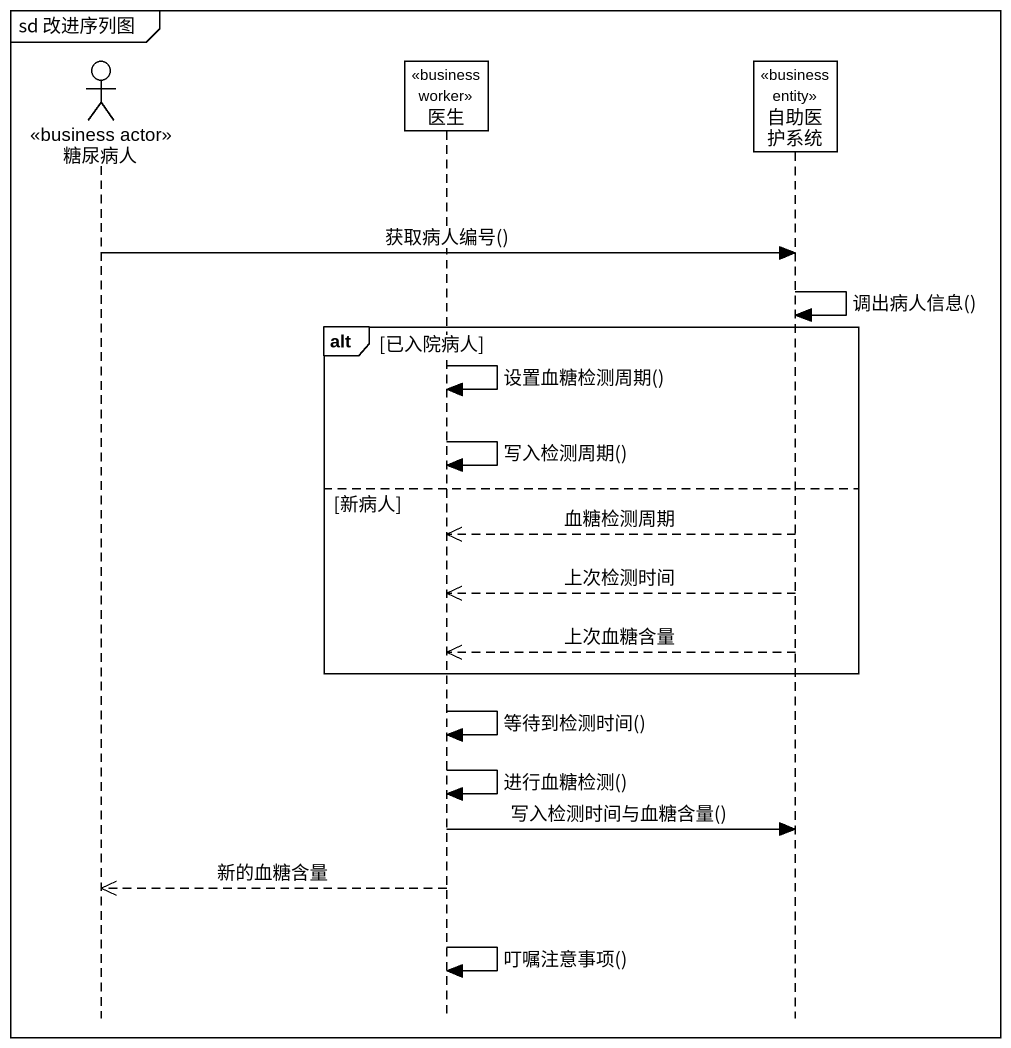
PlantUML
@startuml
mainframe sd 改进序列图
hide footbox
actor 糖尿病人 <<business actor>>
participant 医生 <<business worker>>
participant 自助医护系统 <<business entity>>

糖尿病人 -> 自助医护系统 : 获取病人编号()
自助医护系统 -> 自助医护系统 : 调出病人信息()
alt 已入院病人
  医生 -> 医生 : 设置血糖检测周期()
  医生 -> 医生 : 写入检测周期()
else 新病人
  自助医护系统 -->> 医生 : 血糖检测周期
  自助医护系统 -->> 医生 : 上次检测时间
  自助医护系统 -->> 医生 : 上次血糖含量
end
医生 -> 医生 : 等待到检测时间()
医生 -> 医生 : 进行血糖检测()
医生 -> 自助医护系统 : 写入检测时间与血糖含量()
医生 -->> 糖尿病人 : 新的血糖含量
医生 -> 医生 : 叮嘱注意事项()
@enduml
